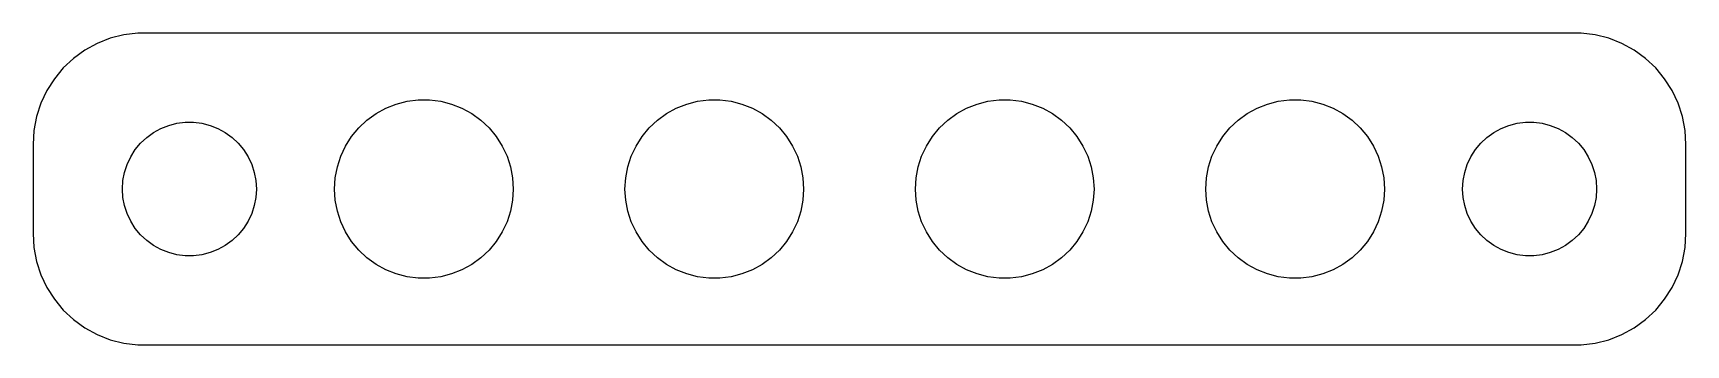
# Model space of a CAD drawing. Header units: metres. Extents: x -37 to 37, y 17 to 31.
import ezdxf

# ---------------------------------------------------------------- set-up
doc = ezdxf.new("R2010")
doc.units = ezdxf.units.M

msp = doc.modelspace()

# ---------------------------------------------------------------- linework, layer by layer
for p, q in [((-34.1289, 30.5241), (-34.6791, 30.2216)), ((-33.5451, 30.7553), (-34.1289, 30.5241)), ((-32.9369, 30.9114), (-33.5451, 30.7553)), ((-32.3139, 30.9901), (-32.9369, 30.9114)), ((32.3139, 30.9901), (-32.3139, 30.9901)), ((32.9369, 30.9114), (32.3139, 30.9901)), ((33.5451, 30.7553), (32.9369, 30.9114)), ((34.1289, 30.5241), (33.5451, 30.7553)), ((34.6791, 30.2216), (34.1289, 30.5241)), ((-35.1871, 29.8526), (-35.6448, 29.4227)), ((-34.6791, 30.2216), (-35.1871, 29.8526)), ((35.1871, 29.8526), (34.6791, 30.2216)), ((35.6448, 29.4227), (35.1871, 29.8526)), ((-36.0451, 28.9389), (-36.3815, 28.4088)), ((-35.6448, 29.4227), (-36.0451, 28.9389)), ((36.0451, 28.9389), (35.6448, 29.4227)), ((36.3815, 28.4088), (36.0451, 28.9389)), ((-36.3815, 28.4088), (-36.6489, 27.8406)), ((36.6489, 27.8406), (36.3815, 28.4088)), ((-36.6489, 27.8406), (-36.8429, 27.2434)), ((-21.6433, 27.3773), (-21.2031, 27.6193)), ((-21.2031, 27.6193), (-20.7361, 27.8042)), ((-20.7361, 27.8042), (-20.2495, 27.9291)), ((-20.2495, 27.9291), (-19.7512, 27.9921)), ((-19.7512, 27.9921), (-19.2488, 27.9921)), ((-19.2488, 27.9921), (-18.7505, 27.9291)), ((-18.7505, 27.9291), (-18.2639, 27.8042)), ((-18.2639, 27.8042), (-17.7969, 27.6193)), ((-17.7969, 27.6193), (-17.3567, 27.3773)), ((-8.6433, 27.3773), (-8.20311, 27.6193)), ((-8.20311, 27.6193), (-7.73605, 27.8042)), ((-7.73605, 27.8042), (-7.24951, 27.9291)), ((-7.24951, 27.9291), (-6.75116, 27.9921)), ((-6.75116, 27.9921), (-6.24883, 27.9921)), ((-6.24883, 27.9921), (-5.75047, 27.9291)), ((-5.75047, 27.9291), (-5.26393, 27.8042)), ((-5.26393, 27.8042), (-4.79688, 27.6193)), ((-4.79688, 27.6193), (-4.35669, 27.3773)), ((4.35669, 27.3773), (4.79688, 27.6193)), ((4.79688, 27.6193), (5.26393, 27.8042)), ((5.26393, 27.8042), (5.75047, 27.9291)), ((5.75047, 27.9291), (6.24883, 27.9921)), ((6.24883, 27.9921), (6.75116, 27.9921)), ((6.75116, 27.9921), (7.24951, 27.9291)), ((7.24951, 27.9291), (7.73605, 27.8042)), ((7.73605, 27.8042), (8.20311, 27.6193)), ((8.20311, 27.6193), (8.6433, 27.3773)), ((17.3567, 27.3773), (17.7969, 27.6193)), ((17.7969, 27.6193), (18.2639, 27.8042)), ((18.2639, 27.8042), (18.7505, 27.9291)), ((18.7505, 27.9291), (19.2488, 27.9921)), ((19.2488, 27.9921), (19.7512, 27.9921)), ((19.7512, 27.9921), (20.2495, 27.9291)), ((20.2495, 27.9291), (20.7361, 27.8042)), ((20.7361, 27.8042), (21.2031, 27.6193)), ((21.2031, 27.6193), (21.6433, 27.3773)), ((36.8429, 27.2434), (36.6489, 27.8406)), ((-36.8429, 27.2434), (-36.9606, 26.6267)), ((-31.6075, 26.533), (-31.2773, 26.7145)), ((-31.2773, 26.7145), (-30.927, 26.8532)), ((-30.927, 26.8532), (-30.5621, 26.9469)), ((-30.5621, 26.9469), (-30.1884, 26.9941)), ((-30.1884, 26.9941), (-29.8116, 26.9941)), ((-29.8116, 26.9941), (-29.4379, 26.9469)), ((-29.4379, 26.9469), (-29.0729, 26.8532)), ((-29.0729, 26.8532), (-28.7227, 26.7145)), ((-28.7227, 26.7145), (-28.3925, 26.533)), ((-22.7361, 26.3511), (-22.4159, 26.7382)), ((-22.4159, 26.7382), (-22.0497, 27.082)), ((-22.0497, 27.082), (-21.6433, 27.3773)), ((-17.3567, 27.3773), (-16.9503, 27.082)), ((-16.9503, 27.082), (-16.5841, 26.7382)), ((-16.5841, 26.7382), (-16.2639, 26.3511)), ((-9.73605, 26.3511), (-9.41586, 26.7382)), ((-9.41586, 26.7382), (-9.04968, 27.082)), ((-9.04968, 27.082), (-8.6433, 27.3773)), ((-4.35669, 27.3773), (-3.9503, 27.082)), ((-3.9503, 27.082), (-3.58412, 26.7382)), ((-3.58412, 26.7382), (-3.26393, 26.3511)), ((3.26393, 26.3511), (3.58412, 26.7382)), ((3.58412, 26.7382), (3.9503, 27.082)), ((3.9503, 27.082), (4.35669, 27.3773)), ((8.6433, 27.3773), (9.04968, 27.082)), ((9.04968, 27.082), (9.41586, 26.7382)), ((9.41586, 26.7382), (9.73605, 26.3511)), ((16.2639, 26.3511), (16.5841, 26.7382)), ((16.5841, 26.7382), (16.9503, 27.082)), ((16.9503, 27.082), (17.3567, 27.3773)), ((21.6433, 27.3773), (22.0497, 27.082)), ((22.0497, 27.082), (22.4159, 26.7382)), ((22.4159, 26.7382), (22.7361, 26.3511)), ((28.3925, 26.533), (28.7227, 26.7145)), ((28.7227, 26.7145), (29.0729, 26.8532)), ((29.0729, 26.8532), (29.4379, 26.9469)), ((29.4379, 26.9469), (29.8116, 26.9941)), ((29.8116, 26.9941), (30.1884, 26.9941)), ((30.1884, 26.9941), (30.5621, 26.9469)), ((30.5621, 26.9469), (30.927, 26.8532)), ((30.927, 26.8532), (31.2773, 26.7145)), ((31.2773, 26.7145), (31.6075, 26.533)), ((36.9606, 26.6267), (36.8429, 27.2434)), ((-36.9606, 26.6267), (-37, 26)), ((-37, 26), (-37, 22)), ((-32.427, 25.7634), (-32.1869, 26.0536)), ((-32.1869, 26.0536), (-31.9123, 26.3115)), ((-31.9123, 26.3115), (-31.6075, 26.533)), ((-28.3925, 26.533), (-28.0877, 26.3115)), ((-28.0877, 26.3115), (-27.8131, 26.0536)), ((-27.8131, 26.0536), (-27.5729, 25.7634)), ((-23.2191, 25.4725), (-23.0052, 25.927)), ((-23.0052, 25.927), (-22.7361, 26.3511)), ((-16.2639, 26.3511), (-15.9948, 25.927)), ((-15.9948, 25.927), (-15.7809, 25.4725)), ((-10.2191, 25.4725), (-10.0052, 25.927)), ((-10.0052, 25.927), (-9.73605, 26.3511)), ((-3.26393, 26.3511), (-2.99477, 25.927)), ((-2.99477, 25.927), (-2.78088, 25.4725)), ((2.78088, 25.4725), (2.99477, 25.927)), ((2.99477, 25.927), (3.26393, 26.3511)), ((9.73605, 26.3511), (10.0052, 25.927)), ((10.0052, 25.927), (10.2191, 25.4725)), ((15.7809, 25.4725), (15.9948, 25.927)), ((15.9948, 25.927), (16.2639, 26.3511)), ((22.7361, 26.3511), (23.0052, 25.927)), ((23.0052, 25.927), (23.2191, 25.4725)), ((27.5729, 25.7634), (27.8131, 26.0536)), ((27.8131, 26.0536), (28.0877, 26.3115)), ((28.0877, 26.3115), (28.3925, 26.533)), ((31.6075, 26.533), (31.9123, 26.3115)), ((31.9123, 26.3115), (32.1869, 26.0536)), ((32.1869, 26.0536), (32.427, 25.7634)), ((37, 26), (36.9606, 26.6267)), ((37, 22), (37, 26)), ((-32.7893, 25.1044), (-32.6289, 25.4453)), ((-32.6289, 25.4453), (-32.427, 25.7634)), ((-27.5729, 25.7634), (-27.3711, 25.4453)), ((-27.3711, 25.4453), (-27.2107, 25.1044)), ((-23.3743, 24.9948), (-23.2191, 25.4725)), ((-15.7809, 25.4725), (-15.6257, 24.9948)), ((-10.3743, 24.9948), (-10.2191, 25.4725)), ((-2.78088, 25.4725), (-2.62566, 24.9948)), ((2.62566, 24.9948), (2.78088, 25.4725)), ((10.2191, 25.4725), (10.3743, 24.9948)), ((15.6257, 24.9948), (15.7809, 25.4725)), ((23.2191, 25.4725), (23.3743, 24.9948)), ((27.2107, 25.1044), (27.3711, 25.4453)), ((27.3711, 25.4453), (27.5729, 25.7634)), ((32.427, 25.7634), (32.6289, 25.4453)), ((32.6289, 25.4453), (32.7893, 25.1044)), ((-32.9763, 24.376), (-32.9057, 24.7461)), ((-32.9057, 24.7461), (-32.7893, 25.1044)), ((-27.2107, 25.1044), (-27.0942, 24.7461)), ((-27.0942, 24.7461), (-27.0237, 24.376)), ((-23.5, 24), (-23.4684, 24.5013)), ((-23.4684, 24.5013), (-23.3743, 24.9948)), ((-15.6257, 24.9948), (-15.5315, 24.5013)), ((-15.5315, 24.5013), (-15.5, 24)), ((-10.5, 24), (-10.4684, 24.5013)), ((-10.4684, 24.5013), (-10.3743, 24.9948)), ((-2.62566, 24.9948), (-2.53154, 24.5013)), ((-2.53154, 24.5013), (-2.5, 24)), ((2.5, 24), (2.53154, 24.5013)), ((2.53154, 24.5013), (2.62566, 24.9948)), ((10.3743, 24.9948), (10.4684, 24.5013)), ((10.4684, 24.5013), (10.5, 24)), ((15.5, 24), (15.5315, 24.5013)), ((15.5315, 24.5013), (15.6257, 24.9948)), ((23.3743, 24.9948), (23.4684, 24.5013)), ((23.4684, 24.5013), (23.5, 24)), ((27.0237, 24.376), (27.0942, 24.7461)), ((27.0942, 24.7461), (27.2107, 25.1044)), ((32.7893, 25.1044), (32.9057, 24.7461)), ((32.9057, 24.7461), (32.9763, 24.376)), ((-33, 24), (-32.9763, 24.376)), ((-32.9763, 23.624), (-33, 24)), ((-27.0237, 24.376), (-27, 24)), ((-27, 24), (-27.0237, 23.624)), ((-23.4684, 23.4987), (-23.5, 24)), ((-15.5, 24), (-15.5315, 23.4987)), ((-10.4684, 23.4987), (-10.5, 24)), ((-2.5, 24), (-2.53154, 23.4987)), ((2.53154, 23.4987), (2.5, 24)), ((10.5, 24), (10.4684, 23.4987)), ((15.5315, 23.4987), (15.5, 24)), ((23.5, 24), (23.4684, 23.4987)), ((27, 24), (27.0237, 24.376)), ((27.0237, 23.624), (27, 24)), ((32.9763, 24.376), (33, 24)), ((33, 24), (32.9763, 23.624)), ((-32.9057, 23.2539), (-32.9763, 23.624)), ((-32.7893, 22.8956), (-32.9057, 23.2539)), ((-27.0942, 23.2539), (-27.2107, 22.8956)), ((-27.0237, 23.624), (-27.0942, 23.2539)), ((-23.3743, 23.0052), (-23.4684, 23.4987)), ((-23.2191, 22.5275), (-23.3743, 23.0052)), ((-15.6257, 23.0052), (-15.7809, 22.5275)), ((-15.5315, 23.4987), (-15.6257, 23.0052)), ((-10.3743, 23.0052), (-10.4684, 23.4987)), ((-10.2191, 22.5275), (-10.3743, 23.0052)), ((-2.62566, 23.0052), (-2.78088, 22.5275)), ((-2.53154, 23.4987), (-2.62566, 23.0052)), ((2.62566, 23.0052), (2.53154, 23.4987)), ((2.78088, 22.5275), (2.62566, 23.0052)), ((10.3743, 23.0052), (10.2191, 22.5275)), ((10.4684, 23.4987), (10.3743, 23.0052)), ((15.6257, 23.0052), (15.5315, 23.4987)), ((15.7809, 22.5275), (15.6257, 23.0052)), ((23.3743, 23.0052), (23.2191, 22.5275)), ((23.4684, 23.4987), (23.3743, 23.0052)), ((27.0942, 23.2539), (27.0237, 23.624)), ((27.2107, 22.8956), (27.0942, 23.2539)), ((32.9057, 23.2539), (32.7893, 22.8956)), ((32.9763, 23.624), (32.9057, 23.2539)), ((-32.6289, 22.5547), (-32.7893, 22.8956)), ((-32.427, 22.2366), (-32.6289, 22.5547)), ((-32.1869, 21.9464), (-32.427, 22.2366)), ((-27.5729, 22.2366), (-27.8131, 21.9464)), ((-27.3711, 22.5547), (-27.5729, 22.2366)), ((-27.2107, 22.8956), (-27.3711, 22.5547)), ((-23.0052, 22.073), (-23.2191, 22.5275)), ((-15.7809, 22.5275), (-15.9948, 22.073)), ((-10.0052, 22.073), (-10.2191, 22.5275)), ((-2.78088, 22.5275), (-2.99477, 22.073)), ((2.99477, 22.073), (2.78088, 22.5275)), ((10.2191, 22.5275), (10.0052, 22.073)), ((15.9948, 22.073), (15.7809, 22.5275)), ((23.2191, 22.5275), (23.0052, 22.073)), ((27.3711, 22.5547), (27.2107, 22.8956)), ((27.5729, 22.2366), (27.3711, 22.5547)), ((27.8131, 21.9464), (27.5729, 22.2366)), ((32.427, 22.2366), (32.1869, 21.9464)), ((32.6289, 22.5547), (32.427, 22.2366)), ((32.7893, 22.8956), (32.6289, 22.5547)), ((-37, 22), (-36.9606, 21.3733)), ((-31.9123, 21.6885), (-32.1869, 21.9464)), ((-31.6075, 21.467), (-31.9123, 21.6885)), ((-31.2773, 21.2855), (-31.6075, 21.467)), ((-28.3925, 21.467), (-28.7227, 21.2855)), ((-28.0877, 21.6885), (-28.3925, 21.467)), ((-27.8131, 21.9464), (-28.0877, 21.6885)), ((-22.7361, 21.6489), (-23.0052, 22.073)), ((-22.4159, 21.2618), (-22.7361, 21.6489)), ((-16.2639, 21.6489), (-16.5841, 21.2618)), ((-15.9948, 22.073), (-16.2639, 21.6489)), ((-9.73605, 21.6489), (-10.0052, 22.073)), ((-9.41586, 21.2618), (-9.73605, 21.6489)), ((-3.26393, 21.6489), (-3.58412, 21.2618)), ((-2.99477, 22.073), (-3.26393, 21.6489)), ((3.26393, 21.6489), (2.99477, 22.073)), ((3.58412, 21.2618), (3.26393, 21.6489)), ((9.73605, 21.6489), (9.41586, 21.2618)), ((10.0052, 22.073), (9.73605, 21.6489)), ((16.2639, 21.6489), (15.9948, 22.073)), ((16.5841, 21.2618), (16.2639, 21.6489)), ((22.7361, 21.6489), (22.4159, 21.2618)), ((23.0052, 22.073), (22.7361, 21.6489)), ((28.0877, 21.6885), (27.8131, 21.9464)), ((28.3925, 21.467), (28.0877, 21.6885)), ((28.7227, 21.2855), (28.3925, 21.467)), ((31.6075, 21.467), (31.2773, 21.2855)), ((31.9123, 21.6885), (31.6075, 21.467)), ((32.1869, 21.9464), (31.9123, 21.6885)), ((36.9606, 21.3733), (37, 22)), ((-36.9606, 21.3733), (-36.8429, 20.7566)), ((-36.8429, 20.7566), (-36.6489, 20.1594)), ((-30.927, 21.1468), (-31.2773, 21.2855)), ((-30.5621, 21.0531), (-30.927, 21.1468)), ((-30.1884, 21.0059), (-30.5621, 21.0531)), ((-29.8116, 21.0059), (-30.1884, 21.0059)), ((-29.4379, 21.0531), (-29.8116, 21.0059)), ((-29.0729, 21.1468), (-29.4379, 21.0531)), ((-28.7227, 21.2855), (-29.0729, 21.1468)), ((-22.0497, 20.918), (-22.4159, 21.2618)), ((-21.6433, 20.6227), (-22.0497, 20.918)), ((-16.9503, 20.918), (-17.3567, 20.6227)), ((-16.5841, 21.2618), (-16.9503, 20.918)), ((-9.04968, 20.918), (-9.41586, 21.2618)), ((-8.6433, 20.6227), (-9.04968, 20.918)), ((-3.9503, 20.918), (-4.35669, 20.6227)), ((-3.58412, 21.2618), (-3.9503, 20.918)), ((3.9503, 20.918), (3.58412, 21.2618)), ((4.35669, 20.6227), (3.9503, 20.918)), ((9.04968, 20.918), (8.6433, 20.6227)), ((9.41586, 21.2618), (9.04968, 20.918)), ((16.9503, 20.918), (16.5841, 21.2618)), ((17.3567, 20.6227), (16.9503, 20.918)), ((22.0497, 20.918), (21.6433, 20.6227)), ((22.4159, 21.2618), (22.0497, 20.918)), ((29.0729, 21.1468), (28.7227, 21.2855)), ((29.4379, 21.0531), (29.0729, 21.1468)), ((29.8116, 21.0059), (29.4379, 21.0531)), ((30.1884, 21.0059), (29.8116, 21.0059)), ((30.5621, 21.0531), (30.1884, 21.0059)), ((30.927, 21.1468), (30.5621, 21.0531)), ((31.2773, 21.2855), (30.927, 21.1468)), ((36.6489, 20.1594), (36.8429, 20.7566)), ((36.8429, 20.7566), (36.9606, 21.3733)), ((-36.6489, 20.1594), (-36.3815, 19.5912)), ((-21.2031, 20.3807), (-21.6433, 20.6227)), ((-20.7361, 20.1958), (-21.2031, 20.3807)), ((-20.2495, 20.0709), (-20.7361, 20.1958)), ((-19.7512, 20.0079), (-20.2495, 20.0709)), ((-19.2488, 20.0079), (-19.7512, 20.0079)), ((-18.7505, 20.0709), (-19.2488, 20.0079)), ((-18.2639, 20.1958), (-18.7505, 20.0709)), ((-17.7969, 20.3807), (-18.2639, 20.1958)), ((-17.3567, 20.6227), (-17.7969, 20.3807)), ((-8.20311, 20.3807), (-8.6433, 20.6227)), ((-7.73605, 20.1958), (-8.20311, 20.3807)), ((-7.24951, 20.0709), (-7.73605, 20.1958)), ((-6.75116, 20.0079), (-7.24951, 20.0709)), ((-6.24883, 20.0079), (-6.75116, 20.0079)), ((-5.75047, 20.0709), (-6.24883, 20.0079)), ((-5.26393, 20.1958), (-5.75047, 20.0709)), ((-4.79688, 20.3807), (-5.26393, 20.1958)), ((-4.35669, 20.6227), (-4.79688, 20.3807)), ((4.79688, 20.3807), (4.35669, 20.6227)), ((5.26393, 20.1958), (4.79688, 20.3807)), ((5.75047, 20.0709), (5.26393, 20.1958)), ((6.24883, 20.0079), (5.75047, 20.0709)), ((6.75116, 20.0079), (6.24883, 20.0079)), ((7.24951, 20.0709), (6.75116, 20.0079)), ((7.73605, 20.1958), (7.24951, 20.0709)), ((8.20311, 20.3807), (7.73605, 20.1958)), ((8.6433, 20.6227), (8.20311, 20.3807)), ((17.7969, 20.3807), (17.3567, 20.6227)), ((18.2639, 20.1958), (17.7969, 20.3807)), ((18.7505, 20.0709), (18.2639, 20.1958)), ((19.2488, 20.0079), (18.7505, 20.0709)), ((19.7512, 20.0079), (19.2488, 20.0079)), ((20.2495, 20.0709), (19.7512, 20.0079)), ((20.7361, 20.1958), (20.2495, 20.0709)), ((21.2031, 20.3807), (20.7361, 20.1958)), ((21.6433, 20.6227), (21.2031, 20.3807)), ((36.3815, 19.5912), (36.6489, 20.1594)), ((-36.3815, 19.5912), (-36.0451, 19.0611)), ((36.0451, 19.0611), (36.3815, 19.5912)), ((-36.0451, 19.0611), (-35.6448, 18.5773)), ((-35.6448, 18.5773), (-35.1871, 18.1474)), ((35.1871, 18.1474), (35.6448, 18.5773)), ((35.6448, 18.5773), (36.0451, 19.0611)), ((-35.1871, 18.1474), (-34.6791, 17.7784)), ((-34.6791, 17.7784), (-34.1289, 17.4759)), ((34.1289, 17.4759), (34.6791, 17.7784)), ((34.6791, 17.7784), (35.1871, 18.1474)), ((-34.1289, 17.4759), (-33.5451, 17.2447)), ((-33.5451, 17.2447), (-32.9369, 17.0886)), ((-32.9369, 17.0886), (-32.3139, 17.0099)), ((32.3139, 17.0099), (32.9369, 17.0886)), ((32.9369, 17.0886), (33.5451, 17.2447)), ((33.5451, 17.2447), (34.1289, 17.4759)), ((-32.3139, 17.0099), (32.3139, 17.0099))]:
    msp.add_line(p, q)

doc.saveas('drawing.dxf')
